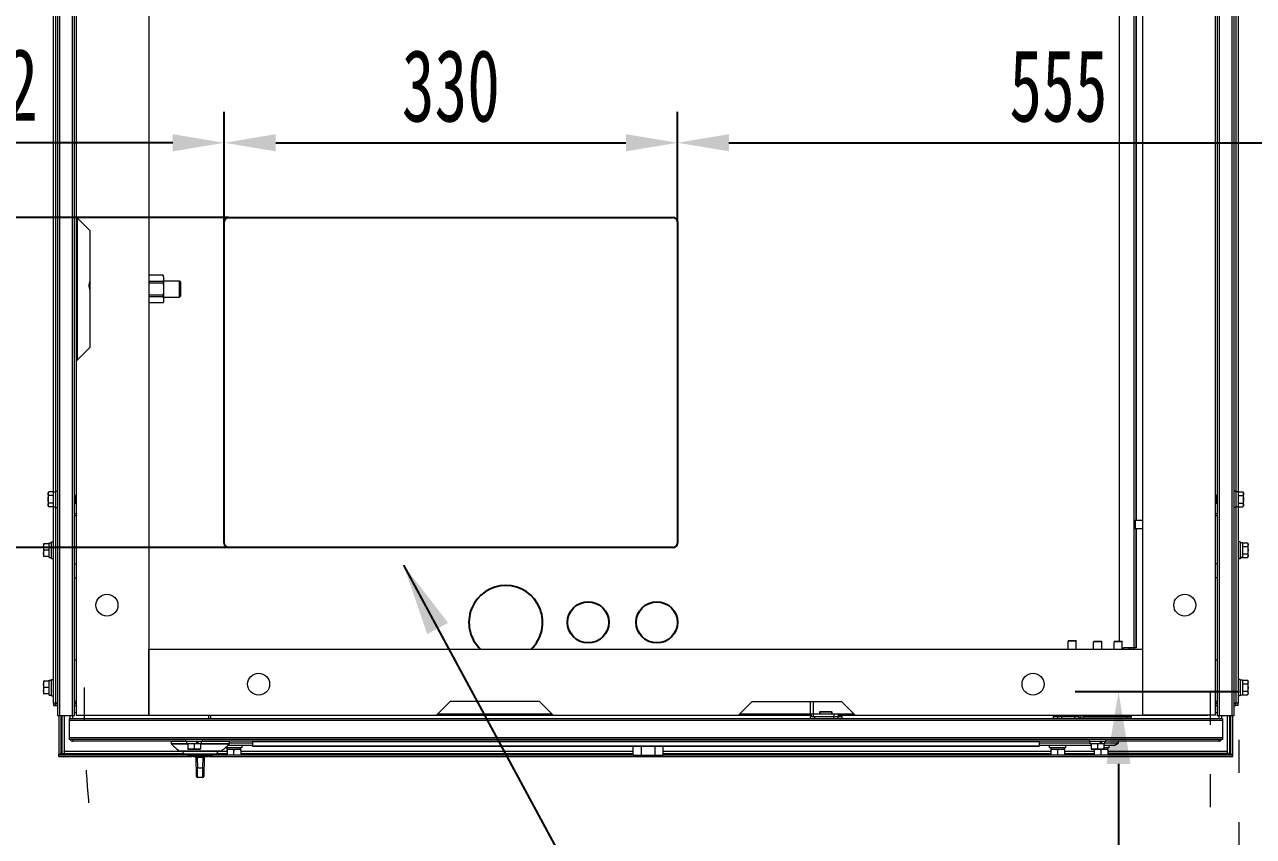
# Model space of a CAD drawing. Header units: millimetres. Extents: x 55614 to 110757, y -66981 to -47484.
# Drawn here: x 63017 to 63912, y -61032 to -60441 of the extents above; entities that cross this region are included whole.
import ezdxf

# ---------------------------------------------------------------- set-up
doc = ezdxf.new("R2010")
doc.units = ezdxf.units.MM
doc.linetypes.add('ACAD_ISO03W100', pattern=[30, 12, -18])
doc.layers.get('0').update_dxf_attribs({"lineweight": 15})
doc.layers.get('Defpoints').update_dxf_attribs({"lineweight": 15})
doc.layers.add('4209-00197-50_0', color=7, linetype='Continuous')
doc.layers.add('4215-18287_1_0', color=7, linetype='Continuous')
doc.layers.add('THICK', color=7, linetype='Continuous', lineweight=0)
doc.styles.get("Standard").update_dxf_attribs({"font": 'isocp.shx', "width": 0.707, "bigfont": 'hztxt.shx'})
doc.styles.add('仿宋', font='仿宋_GB2312.ttf', dxfattribs={"width": 0.8})
doc.styles.add('标准', font='simsun.ttc', dxfattribs={"width": 0.667})
doc.dimstyles.new('12倍', dxfattribs={"dimscale": 21, "dimtxt": 3.5, "dimasz": 2.5, "dimexe": 1.5, "dimexo": 0, "dimgap": 1, "dimtad": 1, "dimtoh": 1, "dimdsep": 46, "dimtxsty": '仿宋', "dimcen": 2.5, "dimdle": 5, "dimclrd": 4, "dimclre": 4, "dimclrt": 3, "dimadec": 0, "dimazin": 0, "dimtfac": 1, "dimtmove": 0, "dimatfit": 3, "dimfxl": 1, "dimtolj": 1, "dimarcsym": 0})
doc.dimstyles.get("Standard").update_dxf_attribs({"dimtxt": 0.18, "dimasz": 0.18, "dimexe": 0.18, "dimexo": 0.0625, "dimgap": 0.09, "dimtad": 0, "dimtih": 1, "dimtoh": 1, "dimdec": 4, "dimzin": 0, "dimdsep": 46, "dimtxsty": 'Standard', "dimcen": 0.09, "dimadec": 0, "dimazin": 0, "dimtfac": 1, "dimtdec": 4, "dimtofl": 0, "dimtmove": 0, "dimatfit": 3, "dimfxl": 1, "dimtolj": 1, "dimtzin": 0, "dimarcsym": 0})

# ---------------------------------------------------------------- blocks, each defined once
blk = doc.blocks.new('*D1529')
at = {"color": 4, "linetype": 'Continuous', "lineweight": -2}
for p, q in [((63165.63, -60581.44), (62579.41, -60581.44)), ((62601.91, -60783.94), (62601.91, -60618.94)), ((63165.63, -60821.44), (62579.41, -60821.44))]:
    blk.add_line(p, q, dxfattribs=at)
at = {"color": 4}
for points in [[(62608.16, -60618.94), (62595.66, -60618.94), (62601.91, -60581.44)], [(62595.66, -60783.94), (62608.16, -60783.94), (62601.91, -60821.44)]]:
    blk.add_solid(points, dxfattribs=at)
at = {"layer": 'Defpoints', "color": 0}
for p in [(62601.91, -60581.44), (63165.63, -60581.44), (63165.63, -60821.44)]:
    blk.add_point(p, dxfattribs=at)
at = {"color": 3, "lineweight": -3, "insert": (62560.66, -60701.44), "char_height": 52.5, "attachment_point": 5, "rotation": 90, "style": '标准'}
blk.add_mtext('\\A1;\\A1;240', dxfattribs=at)
blk = doc.blocks.new('*D1530')
at = {"color": 4, "linetype": 'Continuous', "lineweight": -2}
for p, q in [((63162.63, -60584.44), (63162.63, -60504.48)), ((63492.63, -60584.44), (63492.63, -60504.48)), ((63200.13, -60526.98), (63455.13, -60526.98))]:
    blk.add_line(p, q, dxfattribs=at)
at = {"color": 4}
for points in [[(63200.13, -60520.73), (63200.13, -60533.23), (63162.63, -60526.98)], [(63455.13, -60533.23), (63455.13, -60520.73), (63492.63, -60526.98)]]:
    blk.add_solid(points, dxfattribs=at)
at = {"layer": 'Defpoints', "color": 0}
for p in [(63492.63, -60526.98), (63162.63, -60584.44), (63492.63, -60584.44)]:
    blk.add_point(p, dxfattribs=at)
at = {"color": 3, "lineweight": -3, "insert": (63327.63, -60485.73), "char_height": 52.5, "attachment_point": 5, "style": '标准'}
blk.add_mtext('\\A1;\\A1;330', dxfattribs=at)
blk = doc.blocks.new('*D1531')
at = {"color": 4, "linetype": 'Continuous', "lineweight": -2}
for p, q in [((63165.63, -60821.44), (62579.85, -60821.44)), ((62602.35, -61292.45), (62602.35, -60858.94)), ((62793.88, -61329.95), (62579.85, -61329.95))]:
    blk.add_line(p, q, dxfattribs=at)
at = {"color": 4}
for points in [[(62608.6, -60858.94), (62596.1, -60858.94), (62602.35, -60821.44)], [(62596.1, -61292.45), (62608.6, -61292.45), (62602.35, -61329.95)]]:
    blk.add_solid(points, dxfattribs=at)
at = {"layer": 'Defpoints', "color": 0}
for p in [(62602.35, -60821.44), (63165.63, -60821.44), (62793.88, -61329.95)]:
    blk.add_point(p, dxfattribs=at)
at = {"color": 3, "lineweight": -3, "insert": (62560.51, -61075.69), "char_height": 52.5, "attachment_point": 5, "rotation": 90, "style": '标准'}
blk.add_mtext('\\A1;About{\\A1;508.51}', dxfattribs=at)
blk = doc.blocks.new('*D1532')
at = {"color": 4, "linetype": 'Continuous', "lineweight": -2}
for p, q in [((62700.63, -61218.18), (62700.63, -60504.48)), ((63162.63, -60584.44), (63162.63, -60504.48)), ((63125.13, -60526.98), (62738.13, -60526.98))]:
    blk.add_line(p, q, dxfattribs=at)
at = {"color": 4}
for points in [[(62738.13, -60520.73), (62738.13, -60533.23), (62700.63, -60526.98)], [(63125.13, -60533.23), (63125.13, -60520.73), (63162.63, -60526.98)]]:
    blk.add_solid(points, dxfattribs=at)
at = {"layer": 'Defpoints', "color": 0}
for p in [(62700.63, -60526.98), (63162.63, -60584.44), (62700.63, -61218.18)]:
    blk.add_point(p, dxfattribs=at)
at = {"color": 3, "lineweight": -3, "insert": (62931.63, -60485.14), "char_height": 52.5, "attachment_point": 5, "style": '标准'}
blk.add_mtext('\\A1;About{\\A1;462}', dxfattribs=at)
blk = doc.blocks.new('*D1533')
at = {"color": 4, "linetype": 'Continuous', "lineweight": -2}
for p, q in [((63492.63, -60584.44), (63492.63, -60504.48)), ((64047.63, -60584.44), (64047.63, -60504.48)), ((63530.13, -60526.98), (64010.13, -60526.98))]:
    blk.add_line(p, q, dxfattribs=at)
at = {"color": 4}
for points in [[(63530.13, -60520.73), (63530.13, -60533.23), (63492.63, -60526.98)], [(64010.13, -60533.23), (64010.13, -60520.73), (64047.63, -60526.98)]]:
    blk.add_solid(points, dxfattribs=at)
at = {"layer": 'Defpoints', "color": 0}
for p in [(64047.63, -60526.98), (63492.63, -60584.44), (64047.63, -60584.44)]:
    blk.add_point(p, dxfattribs=at)
at = {"color": 3, "lineweight": -3, "insert": (63770.13, -60485.73), "char_height": 52.5, "attachment_point": 5, "style": '标准'}
blk.add_mtext('\\A1;\\A1;555', dxfattribs=at)
blk = doc.blocks.new('FYTY6TY5RTWE4')
at = {"color": 136, "linetype": 'Continuous'}
for p, q in [((11470.13, -53389.74), (11470.13, -51723.74)), ((11471.53, -53389.74), (11471.53, -51723.74)), ((11480.73, -53389.74), (11480.73, -51723.74)), ((11482.13, -53389.74), (11482.13, -51723.74)), ((11483.33, -51724.24), (11483.33, -53389.24)), ((11536.33, -51724.24), (11536.33, -53389.24)), ((12260.33, -53389.24), (12260.33, -51724.24)), ((12313.33, -53389.24), (12313.33, -51724.24)), ((12314.53, -51723.74), (12314.53, -53389.74)), ((12315.93, -51723.74), (12315.93, -53389.74)), ((12325.13, -51723.74), (12325.13, -53389.74)), ((12326.53, -51723.74), (12326.53, -53389.74)), ((11466.83, -53226.88), (11466.83, -52562.09)), ((11468.53, -53226.86), (11468.53, -52562.11)), ((12328.13, -52562.11), (12328.13, -53226.86)), ((12329.83, -52562.09), (12329.83, -53226.88)), ((12243.33, -53335.64), (12243.33, -52606.74)), ((12253.63, -52606.74), (12253.63, -53340.24)), ((12255.33, -52606.74), (12255.33, -53247.74)), ((12255.53, -53247.74), (12255.53, -52606.74)), ((11493.33, -53036.74), (11483.33, -53026.74)), ((11484.24, -53027.65), (11484.24, -53130.82)), ((11493.33, -53036.74), (11493.33, -53121.74)), ((11536.7, -53069.22), (11536.33, -53070.24)), ((11536.7, -53069.22), (11536.7, -53069.24)), ((11546.76, -53069.22), (11536.7, -53069.22)), ((11546.76, -53069.24), (11536.7, -53069.24)), ((11547.13, -53070.24), (11546.76, -53069.22)), ((11546.76, -53069.22), (11546.76, -53069.24)), ((11547.13, -53070.24), (11547.13, -53088.24)), ((11536.7, -53073.64), (11536.7, -53074.84)), ((11546.76, -53073.64), (11536.7, -53073.64)), ((11546.76, -53074.84), (11536.7, -53074.84)), ((11546.76, -53073.64), (11546.76, -53074.84)), ((11547.13, -53073.24), (11558.73, -53073.24)), ((11547.13, -53073.24), (11558.73, -53073.24)), ((11559.73, -53074.24), (11558.73, -53073.24)), ((11558.73, -53085.24), (11558.73, -53073.24)), ((11559.73, -53084.24), (11559.73, -53074.24)), ((11536.7, -53089.25), (11536.33, -53088.24)), ((11536.7, -53084.83), (11536.7, -53083.63)), ((11546.76, -53083.63), (11536.7, -53083.63)), ((11546.76, -53084.83), (11536.7, -53084.83)), ((11546.76, -53084.83), (11546.76, -53083.63)), ((11547.13, -53088.24), (11546.76, -53089.25)), ((11547.13, -53085.24), (11558.73, -53085.24)), ((11547.13, -53085.24), (11558.73, -53085.24)), ((11559.73, -53084.24), (11558.73, -53085.24)), ((11536.7, -53089.25), (11536.7, -53089.23)), ((11546.76, -53089.23), (11536.7, -53089.23)), ((11546.76, -53089.25), (11536.7, -53089.25)), ((11546.76, -53089.25), (11546.76, -53089.23)), ((11483.33, -53131.74), (11493.33, -53121.74)), ((11463.03, -53227.88), (11463.03, -53236.59)), ((11463.4, -53227.01), (11463.55, -53226.88)), ((11467.03, -53226.88), (11463.55, -53226.88)), ((11467.03, -53229.56), (11463.55, -53229.56)), ((11467.03, -53237.61), (11467.03, -53226.86)), ((11467.03, -53226.86), (11468.68, -53226.86)), ((11468.68, -53238.24), (11468.68, -53226.24)), ((11468.68, -53226.24), (11470.13, -53226.24)), ((11482.13, -53229.24), (11482.83, -53229.24)), ((11483.03, -53229.44), (11482.83, -53229.24)), ((11482.83, -53235.24), (11482.83, -53229.24)), ((11483.03, -53235.04), (11483.03, -53229.44)), ((12313.63, -53229.44), (12313.83, -53229.24)), ((12313.63, -53229.44), (12313.63, -53235.04)), ((12313.83, -53229.24), (12313.83, -53235.24)), ((12314.53, -53229.24), (12313.83, -53229.24)), ((12327.98, -53226.24), (12326.53, -53226.24)), ((12327.98, -53226.24), (12327.98, -53238.24)), ((12329.63, -53226.86), (12327.98, -53226.86)), ((12329.63, -53226.86), (12329.63, -53237.61)), ((12329.63, -53226.88), (12333.11, -53226.88)), ((12329.63, -53229.56), (12333.11, -53229.56)), ((12333.11, -53226.88), (12333.25, -53227)), ((12333.63, -53236.59), (12333.63, -53227.88)), ((11463.55, -53237.59), (11463.4, -53237.47)), ((11467.03, -53234.91), (11463.55, -53234.91)), ((11467.03, -53237.59), (11463.55, -53237.59)), ((11466.83, -53380.54), (11466.83, -53237.59)), ((11467.03, -53237.61), (11468.68, -53237.61)), ((11468.53, -53380.54), (11468.53, -53237.61)), ((11468.68, -53238.24), (11470.13, -53238.24)), ((11482.13, -53235.24), (11482.83, -53235.24)), ((11483.03, -53235.04), (11482.83, -53235.24)), ((12313.63, -53235.04), (12313.83, -53235.24)), ((12314.53, -53235.24), (12313.83, -53235.24)), ((12327.98, -53238.24), (12326.53, -53238.24)), ((12329.63, -53237.61), (12327.98, -53237.61)), ((12328.13, -53237.61), (12328.13, -53380.54)), ((12329.63, -53234.91), (12333.11, -53234.91)), ((12329.63, -53237.59), (12333.11, -53237.59)), ((12329.83, -53237.59), (12329.83, -53380.54)), ((12333.26, -53237.46), (12333.11, -53237.59)), ((11483.33, -53242.74), (11482.13, -53242.74)), ((11483.33, -53244.24), (11482.13, -53244.24)), ((12254.43, -53247.94), (12254.63, -53247.74)), ((12254.43, -53247.94), (12254.43, -53253.54)), ((12254.63, -53247.74), (12254.63, -53253.74)), ((12260.33, -53247.74), (12254.63, -53247.74)), ((12314.53, -53242.74), (12313.33, -53242.74)), ((12314.53, -53244.24), (12313.33, -53244.24)), ((12254.43, -53253.54), (12254.63, -53253.74)), ((12260.33, -53253.74), (12254.63, -53253.74)), ((12255.33, -53253.74), (12255.33, -53340.24)), ((12255.53, -53340.24), (12255.53, -53253.74)), ((11459.73, -53264.88), (11459.73, -53273.59)), ((11463.73, -53264.6), (11459.76, -53264.6)), ((11463.73, -53274.61), (11463.73, -53263.86)), ((11463.73, -53263.86), (11465.38, -53263.86)), ((11465.38, -53275.24), (11465.38, -53263.24)), ((11465.38, -53263.24), (11466.83, -53263.24)), ((12331.28, -53263.24), (12329.83, -53263.24)), ((12331.28, -53263.24), (12331.28, -53275.24)), ((12332.93, -53263.86), (12331.28, -53263.86)), ((12332.93, -53263.86), (12332.93, -53274.61)), ((12332.93, -53263.88), (12336.41, -53263.88)), ((12332.93, -53266.56), (12336.41, -53266.56)), ((12336.41, -53263.88), (12336.55, -53264)), ((12336.93, -53273.59), (12336.93, -53264.88)), ((11463.73, -53273.87), (11459.76, -53273.87)), ((11463.73, -53269.24), (11460.25, -53269.24)), ((11463.73, -53274.61), (11465.38, -53274.61)), ((11465.38, -53275.24), (11466.83, -53275.24)), ((12331.28, -53275.24), (12329.83, -53275.24)), ((12331.28, -53275.49), (12329.83, -53275.49)), ((12332.93, -53274.61), (12331.28, -53274.61)), ((12332.93, -53274.86), (12331.28, -53274.86)), ((12331.28, -53275.24), (12331.28, -53275.49)), ((12332.93, -53271.91), (12336.41, -53271.91)), ((12332.93, -53274.59), (12336.41, -53274.59)), ((12332.93, -53274.61), (12332.93, -53274.86)), ((12336.56, -53274.46), (12336.41, -53274.59)), ((12336.8, -53274.12), (12336.9, -53274.12)), ((12336.93, -53273.84), (12336.93, -53273.59)), ((11482.13, -53279.24), (11483.33, -53279.24)), ((12314.53, -53279.24), (12313.33, -53279.24)), ((11482.13, -53289.24), (11483.33, -53289.24)), ((12314.53, -53289.24), (12313.33, -53289.24)), ((12206.03, -53335.14), (12205.83, -53335.34)), ((12205.83, -53341.24), (12205.83, -53335.34)), ((12211.83, -53335.34), (12205.83, -53335.34)), ((12211.63, -53335.14), (12206.03, -53335.14)), ((12211.63, -53335.14), (12211.83, -53335.34)), ((12211.83, -53341.24), (12211.83, -53335.34)), ((12224.53, -53335.64), (12224.33, -53335.84)), ((12224.33, -53341.24), (12224.33, -53335.84)), ((12230.33, -53335.84), (12224.33, -53335.84)), ((12230.13, -53335.64), (12224.53, -53335.64)), ((12230.13, -53335.64), (12230.33, -53335.84)), ((12230.33, -53341.24), (12230.33, -53335.84)), ((12239.53, -53335.64), (12239.33, -53335.84)), ((12239.33, -53341.24), (12239.33, -53335.84)), ((12245.33, -53335.84), (12239.33, -53335.84)), ((12245.13, -53335.64), (12239.53, -53335.64)), ((12245.13, -53335.64), (12245.33, -53335.84)), ((12245.33, -53341.24), (12245.33, -53335.84)), ((11536.33, -53389.24), (11536.33, -53341.24)), ((11536.33, -53341.24), (12260.33, -53341.24)), ((12255.53, -53340.24), (12246.33, -53340.24)), ((12250.43, -53341.24), (12250.43, -53340.24)), ((12251.83, -53341.24), (12251.83, -53340.24)), ((12253.83, -53341.24), (12253.83, -53340.24)), ((12260.33, -53389.24), (12260.33, -53341.24)), ((11459.73, -53364.88), (11459.73, -53373.59)), ((11463.73, -53364.6), (11459.76, -53364.6)), ((11463.73, -53374.61), (11463.73, -53363.86)), ((11463.73, -53363.86), (11465.38, -53363.86)), ((11465.38, -53375.24), (11465.38, -53363.24)), ((11465.38, -53363.24), (11466.83, -53363.24)), ((12331.28, -53363.24), (12329.83, -53363.24)), ((12331.28, -53363.24), (12331.28, -53375.24)), ((12332.93, -53363.86), (12331.28, -53363.86)), ((12332.93, -53363.86), (12332.93, -53374.61)), ((12332.93, -53363.88), (12336.41, -53363.88)), ((12336.41, -53363.88), (12336.55, -53364)), ((12336.93, -53373.59), (12336.93, -53364.88)), ((11463.73, -53373.87), (11459.76, -53373.87)), ((11463.73, -53369.24), (11460.25, -53369.24)), ((11463.73, -53374.61), (11465.38, -53374.61)), ((11465.38, -53375.24), (11466.83, -53375.24)), ((12331.28, -53375.24), (12329.83, -53375.24)), ((12332.93, -53374.61), (12331.28, -53374.61)), ((12332.93, -53366.56), (12336.41, -53366.56)), ((12332.93, -53371.91), (12336.41, -53371.91)), ((12332.93, -53374.59), (12336.41, -53374.59)), ((12336.56, -53374.46), (12336.41, -53374.59)), ((11466.83, -53380.54), (11466.83, -53382.24)), ((11470.13, -53380.54), (11466.83, -53380.54)), ((11466.83, -53382.24), (11468.33, -53382.24)), ((11468.53, -53380.54), (11468.53, -53380.74)), ((11468.53, -53382.24), (11468.53, -53380.74)), ((11468.53, -53380.74), (11470.13, -53380.74)), ((11468.53, -53382.24), (11470.13, -53382.24)), ((11483.33, -53380.54), (11482.13, -53380.54)), ((11482.13, -53380.74), (11483.33, -53380.74)), ((11482.13, -53382.24), (11483.33, -53382.24)), ((11755.83, -53379.24), (11745.83, -53389.24)), ((11820.83, -53379.24), (11755.83, -53379.24)), ((11830.83, -53389.24), (11820.83, -53379.24)), ((11975.83, -53379.24), (11965.83, -53389.24)), ((11975.83, -53379.24), (12040.83, -53379.24)), ((12018.33, -53388.34), (12018.33, -53379.24)), ((12020.33, -53388.34), (12020.33, -53379.24)), ((12050.83, -53389.24), (12040.83, -53379.24)), ((12314.53, -53380.54), (12313.33, -53380.54)), ((12313.33, -53380.74), (12314.53, -53380.74)), ((12313.33, -53382.24), (12314.53, -53382.24)), ((12329.83, -53380.54), (12326.53, -53380.54)), ((12326.53, -53380.74), (12328.13, -53380.74)), ((12326.53, -53382.24), (12328.13, -53382.24)), ((12328.13, -53380.74), (12328.13, -53380.54)), ((12328.13, -53382.24), (12328.13, -53380.74)), ((12329.83, -53382.24), (12328.33, -53382.24)), ((12329.83, -53382.24), (12329.83, -53380.54)), ((11482.13, -53389.74), (11470.13, -53389.74)), ((11470.83, -53389.74), (11470.83, -53417.75)), ((11472.33, -53389.74), (11472.33, -53417.75)), ((11473.08, -53389.74), (11473.08, -53417.25)), ((11474.78, -53389.74), (11474.78, -53417.25)), ((11478.33, -53392.04), (11478.33, -53407.04)), ((12318.33, -53392.04), (11478.33, -53392.04)), ((12318.33, -53393.24), (11478.33, -53393.24)), ((11478.83, -53389.74), (11478.83, -53392.04)), ((11480.83, -53389.74), (11480.83, -53392.04)), ((11481.03, -53392.04), (11481.03, -53389.74)), ((11482.13, -53387.24), (11483.33, -53387.24)), ((11483.33, -53389.24), (11536.33, -53389.24)), ((11579.83, -53389.44), (11489.03, -53389.44)), ((11536.33, -53389.24), (12018.55, -53389.24)), ((11579.83, -53389.24), (11579.83, -53392.04)), ((11581.33, -53389.24), (11581.33, -53392.04)), ((12018.33, -53389.44), (11581.33, -53389.44)), ((11746.75, -53388.32), (11829.91, -53388.32)), ((11966.75, -53388.32), (12018.33, -53388.32)), ((12018.33, -53388.34), (12020.33, -53388.34)), ((12018.33, -53389.24), (12018.33, -53390.54)), ((12018.33, -53390.34), (12019.67, -53390.34)), ((12018.33, -53391.74), (12018.33, -53390.54)), ((12041.33, -53390.54), (12018.33, -53390.54)), ((12018.33, -53391.74), (12215.33, -53391.74)), ((12020.33, -53388.32), (12024.98, -53388.32)), ((12020.53, -53390.54), (12020.53, -53388.54)), ((12038.33, -53388.54), (12020.53, -53388.54)), ((12021.33, -53391.74), (12021.33, -53390.54)), ((12025.28, -53386.54), (12024.98, -53386.84)), ((12024.98, -53388.54), (12024.98, -53386.84)), ((12024.98, -53386.84), (12024.98, -53388.54)), ((12024.98, -53386.84), (12033.68, -53386.84)), ((12025.28, -53386.54), (12033.38, -53386.54)), ((12033.38, -53386.54), (12033.68, -53386.84)), ((12033.68, -53388.54), (12033.68, -53386.84)), ((12033.68, -53386.84), (12033.68, -53388.54)), ((12033.68, -53388.32), (12049.91, -53388.32)), ((12035.33, -53388.54), (12035.33, -53390.54)), ((12035.33, -53391.74), (12035.33, -53390.54)), ((12038.33, -53388.54), (12038.33, -53390.54)), ((12038.33, -53389.24), (12260.33, -53389.24)), ((12038.33, -53390.34), (12041.33, -53390.34)), ((12038.33, -53391.74), (12038.33, -53390.54)), ((12041.33, -53391.74), (12041.33, -53389.34)), ((12041.33, -53389.34), (12195.33, -53389.34)), ((12195.33, -53391.74), (12195.33, -53389.34)), ((12195.33, -53390.34), (12198.33, -53390.34)), ((12213.64, -53390.54), (12195.33, -53390.54)), ((12198.33, -53389.24), (12198.33, -53390.54)), ((12198.33, -53391.74), (12198.33, -53390.54)), ((12201.33, -53389.24), (12201.33, -53390.54)), ((12201.33, -53391.74), (12201.33, -53390.54)), ((12210.83, -53391.74), (12210.83, -53390.54)), ((12213.64, -53390.54), (12215.33, -53390.54)), ((12213.83, -53391.74), (12213.83, -53390.54)), ((12215.33, -53392.04), (12215.33, -53389.24)), ((12216.83, -53392.04), (12216.83, -53389.24)), ((12251.83, -53390.54), (12216.83, -53390.54)), ((12251.83, -53391.74), (12216.83, -53391.74)), ((12216.99, -53390.34), (12251.83, -53390.34)), ((12248.83, -53391.74), (12248.83, -53390.54)), ((12251.83, -53389.24), (12251.83, -53390.54)), ((12307.63, -53389.44), (12251.83, -53389.44)), ((12251.83, -53391.74), (12251.83, -53390.54)), ((12313.33, -53389.24), (12260.33, -53389.24)), ((12313.33, -53387.24), (12314.53, -53387.24)), ((12326.53, -53389.74), (12314.53, -53389.74)), ((12315.63, -53389.74), (12315.63, -53392.04)), ((12315.83, -53392.04), (12315.83, -53389.74)), ((12317.83, -53392.04), (12317.83, -53389.74)), ((12318.33, -53392.04), (12318.33, -53407.04)), ((12321.88, -53417.25), (12321.88, -53389.74)), ((12323.58, -53417.25), (12323.58, -53389.74)), ((12324.33, -53417.75), (12324.33, -53389.74)), ((12325.83, -53417.75), (12325.83, -53389.74)), ((12318.33, -53405.84), (11478.33, -53405.84)), ((12318.33, -53407.04), (11478.33, -53407.04)), ((11481.03, -53407.04), (11481.03, -53408.24)), ((11563.33, -53408.24), (11481.03, -53408.24)), ((11552.83, -53410.16), (11552.83, -53408.44)), ((11563.33, -53408.44), (11552.83, -53408.44)), ((11564.69, -53410.16), (11552.83, -53410.16)), ((11563.05, -53410.29), (11552.88, -53410.29)), ((11564.69, -53410.29), (11563.05, -53410.29)), ((11563.33, -53408.49), (11563.33, -53407.04)), ((11575.33, -53408.49), (11563.33, -53408.49)), ((11563.95, -53410.14), (11563.95, -53408.49)), ((11574.7, -53410.14), (11563.95, -53410.14)), ((11564.69, -53410.14), (11564.69, -53414.1)), ((11569.33, -53410.14), (11569.33, -53413.61)), ((11571.43, -53410.14), (11571.43, -53408.49)), ((11572.34, -53410.14), (11572.34, -53408.49)), ((11573.97, -53410.14), (11573.97, -53414.1)), ((11594.83, -53410.16), (11573.97, -53410.16)), ((11581.98, -53410.29), (11573.97, -53410.29)), ((11574.7, -53410.14), (11574.7, -53408.49)), ((11575.33, -53408.49), (11575.33, -53407.04)), ((12221.33, -53408.24), (11575.33, -53408.24)), ((11594.83, -53408.44), (11575.33, -53408.44)), ((11587.17, -53410.29), (11581.98, -53410.29)), ((11594.78, -53410.29), (11587.17, -53410.29)), ((11594.83, -53408.44), (11594.83, -53410.16)), ((11611.83, -53409.74), (11594.83, -53409.74)), ((11611.83, -53408.54), (11611.83, -53411.54)), ((11611.83, -53408.54), (11611.83, -53411.54)), ((11611.83, -53408.54), (12184.83, -53408.54)), ((12184.83, -53408.54), (12184.83, -53411.54)), ((12184.83, -53408.54), (12184.83, -53411.54)), ((12221.95, -53409.74), (12184.83, -53409.74)), ((12221.33, -53408.49), (12221.33, -53407.04)), ((12233.33, -53408.49), (12221.33, -53408.49)), ((12221.95, -53410.14), (12221.95, -53408.49)), ((12232.7, -53410.14), (12221.95, -53410.14)), ((12222.69, -53410.14), (12222.69, -53414.1)), ((12227.33, -53410.14), (12227.33, -53413.61)), ((12229.43, -53410.14), (12229.43, -53408.49)), ((12230.34, -53410.14), (12230.34, -53408.49)), ((12231.97, -53410.14), (12231.97, -53414.1)), ((12232.7, -53410.14), (12232.7, -53408.49)), ((12242.33, -53409.74), (12232.7, -53409.74)), ((12233.33, -53408.49), (12233.33, -53407.04)), ((12315.63, -53408.24), (12233.33, -53408.24)), ((12239.33, -53411.34), (12242.33, -53409.74)), ((12239.33, -53411.34), (12242.33, -53409.74)), ((12242.33, -53408.24), (12242.33, -53409.74)), ((12242.33, -53408.24), (12242.33, -53409.74)), ((12315.63, -53407.04), (12315.63, -53408.24)), ((11472.33, -53417.75), (11470.83, -53417.75)), ((11470.83, -53419.24), (11470.83, -53418.04)), ((11470.83, -53418.04), (11561.83, -53418.04)), ((11470.83, -53419.24), (11567.62, -53419.24)), ((11470.84, -53417.75), (11470.84, -53417.84)), ((11470.84, -53418.04), (11470.84, -53417.84)), ((11561.83, -53417.84), (11470.84, -53417.84)), ((11473.08, -53417.25), (11561.83, -53417.25)), ((11474.78, -53415.81), (11474.78, -53415.55)), ((11474.78, -53415.55), (11560.84, -53415.55)), ((11558.99, -53415.46), (11559.27, -53415.46)), ((11588.4, -53415.54), (11559.26, -53415.54)), ((11559.27, -53415.46), (11560.11, -53415.46)), ((11560.11, -53415.46), (11560.83, -53415.46)), ((11560.83, -53415.46), (11569.11, -53415.46)), ((11561.83, -53418.34), (11561.83, -53417.11)), ((11564.5, -53418.34), (11561.83, -53418.34)), ((11585.12, -53417.56), (11562.54, -53417.56)), ((11564.56, -53418.36), (11564.8, -53418.36)), ((11582.93, -53418.39), (11564.73, -53418.39)), ((11564.8, -53418.36), (11565.52, -53418.36)), ((11564.97, -53414.14), (11573.68, -53414.14)), ((11565.33, -53418.47), (11565.33, -53418.39)), ((11582.33, -53418.47), (11565.33, -53418.47)), ((11582.19, -53418.66), (11565.47, -53418.66)), ((11565.52, -53418.36), (11582.14, -53418.36)), ((11579.43, -53419.37), (11568.23, -53419.37)), ((11568.33, -53419.38), (11568.23, -53419.37)), ((11579.33, -53419.38), (11568.33, -53419.38)), ((11569.11, -53415.46), (11571.08, -53415.46)), ((11571.11, -53433.95), (11570.86, -53419.76)), ((11571.08, -53415.46), (11573.83, -53415.46)), ((11571.58, -53419.75), (11571.48, -53419.69)), ((11571.63, -53419.67), (11571.54, -53419.7)), ((11571.67, -53419.81), (11571.58, -53419.75)), ((11571.8, -53419.62), (11571.59, -53419.58)), ((11571.61, -53419.6), (11571.59, -53419.6)), ((11571.69, -53419.61), (11571.61, -53419.6)), ((11571.7, -53419.61), (11571.63, -53419.67)), ((11571.66, -53419.86), (11571.8, -53427.53)), ((11571.77, -53419.85), (11571.67, -53419.81)), ((11571.81, -53419.63), (11571.69, -53419.61)), ((11571.77, -53419.85), (11571.78, -53419.86)), ((11571.85, -53419.86), (11571.77, -53419.85)), ((11571.87, -53419.87), (11571.78, -53419.86)), ((11572.07, -53419.69), (11571.8, -53419.62)), ((11571.95, -53419.66), (11571.81, -53419.63)), ((11571.93, -53419.83), (11571.85, -53419.86)), ((11572.07, -53419.7), (11571.95, -53419.66)), ((11572.07, -53419.7), (11572.07, -53419.69)), ((11572.3, -53419.76), (11572.07, -53419.7)), ((11572.53, -53419.82), (11572.3, -53419.76)), ((11572.77, -53419.86), (11572.53, -53419.82)), ((11572.79, -53419.86), (11572.76, -53419.85)), ((11572.88, -53419.87), (11572.77, -53419.86)), ((11572.78, -53419.94), (11574.88, -53419.94)), ((11572.84, -53419.85), (11572.97, -53419.81)), ((11572.93, -53419.86), (11572.88, -53419.87)), ((11573.07, -53419.81), (11572.93, -53419.86)), ((11572.97, -53419.81), (11573.1, -53419.75)), ((11573.21, -53419.75), (11573.07, -53419.81)), ((11573.1, -53419.75), (11573.24, -53419.69)), ((11573.35, -53419.68), (11573.21, -53419.75)), ((11573.24, -53419.69), (11573.4, -53419.63)), ((11574.41, -53419.74), (11573.25, -53419.74)), ((11573.35, -53419.68), (11573.34, -53419.69)), ((11573.35, -53419.68), (11573.35, -53419.68)), ((11573.4, -53419.63), (11573.61, -53419.59)), ((11573.79, -53419.6), (11573.58, -53419.62)), ((11573.61, -53419.59), (11573.83, -53419.57)), ((11573.83, -53419.6), (11573.79, -53419.6)), ((11573.83, -53415.46), (11576.58, -53415.46)), ((11573.83, -53419.6), (11573.83, -53419.57)), ((11574.05, -53419.59), (11573.83, -53419.57)), ((11573.87, -53419.6), (11573.83, -53419.6)), ((11574.26, -53419.63), (11574.05, -53419.59)), ((11574.31, -53419.68), (11574.23, -53419.65)), ((11574.42, -53419.69), (11574.26, -53419.63)), ((11574.31, -53419.68), (11574.31, -53419.68)), ((11574.45, -53419.75), (11574.31, -53419.68)), ((11574.42, -53419.69), (11574.56, -53419.75)), ((11574.59, -53419.81), (11574.45, -53419.75)), ((11574.56, -53419.75), (11574.69, -53419.81)), ((11574.73, -53419.86), (11574.59, -53419.81)), ((11574.69, -53419.81), (11574.82, -53419.85)), ((11574.73, -53419.86), (11574.73, -53419.86)), ((11574.8, -53419.87), (11574.73, -53419.86)), ((11574.73, -53419.86), (11574.77, -53419.86)), ((11574.89, -53419.86), (11574.8, -53419.87)), ((11575.13, -53419.82), (11574.89, -53419.86)), ((11574.89, -53419.86), (11574.9, -53419.85)), ((11575.36, -53419.76), (11575.13, -53419.82)), ((11575.59, -53419.7), (11575.36, -53419.76)), ((11575.86, -53419.62), (11575.59, -53419.69)), ((11575.72, -53419.66), (11575.59, -53419.7)), ((11575.61, -53419.69), (11575.59, -53419.7)), ((11575.63, -53419.76), (11575.61, -53419.67)), ((11575.86, -53419.63), (11575.72, -53419.66)), ((11575.74, -53419.84), (11575.83, -53419.86)), ((11575.78, -53427.53), (11575.94, -53419.86)), ((11575.88, -53419.86), (11575.79, -53419.87)), ((11575.97, -53419.6), (11575.86, -53419.63)), ((11575.88, -53419.86), (11575.89, -53419.85)), ((11575.99, -53419.81), (11575.89, -53419.85)), ((11576.05, -53419.6), (11575.97, -53419.6)), ((11576.08, -53419.75), (11575.99, -53419.81)), ((11576.08, -53419.6), (11576.05, -53419.6)), ((11576.08, -53419.6), (11576.08, -53419.6)), ((11576.18, -53419.69), (11576.08, -53419.75)), ((11576.1, -53419.7), (11576.18, -53419.69)), ((11576.74, -53419.77), (11576.44, -53433.95)), ((11576.58, -53415.46), (11578.54, -53415.46)), ((11578.54, -53415.46), (11586.83, -53415.46)), ((11579.33, -53419.38), (11579.43, -53419.37)), ((11579.43, -53419.37), (11582.19, -53418.66)), ((11580.02, -53419.24), (12325.83, -53419.24)), ((11582.14, -53418.36), (11582.85, -53418.36)), ((11582.33, -53418.47), (11582.33, -53418.39)), ((11582.85, -53418.36), (11583.09, -53418.36)), ((11582.93, -53418.39), (11583.09, -53418.36)), ((11583.96, -53418.04), (11593.33, -53418.04)), ((11593.33, -53417.84), (11584.45, -53417.84)), ((11585.61, -53417.25), (11593.33, -53417.25)), ((11586.82, -53415.55), (11593.33, -53415.55)), ((11586.83, -53415.46), (11587.55, -53415.46)), ((11587.55, -53415.46), (11588.39, -53415.46)), ((11588.39, -53415.46), (11588.67, -53415.46)), ((11592.33, -53412.74), (11604.33, -53412.74)), ((11593.33, -53414.34), (11593.33, -53418.34)), ((11603.33, -53414.34), (11593.33, -53414.34)), ((11603.33, -53418.34), (11593.33, -53418.34)), ((11593.48, -53414.34), (11593.48, -53412.74)), ((11611.83, -53411.34), (11593.68, -53411.34)), ((11598.33, -53418.04), (11598.33, -53414.64)), ((11603.18, -53414.34), (11603.18, -53412.74)), ((11603.33, -53414.34), (11603.33, -53418.34)), ((11603.33, -53415.55), (11888.98, -53415.55)), ((11603.33, -53417.25), (11888.98, -53417.25)), ((11888.98, -53417.84), (11603.33, -53417.84)), ((11603.33, -53418.04), (11888.98, -53418.04)), ((11604.33, -53412.74), (11604.33, -53411.34)), ((11611.83, -53411.54), (12184.83, -53411.54)), ((11612.13, -53411.84), (12184.53, -53411.84)), ((11888.98, -53418.7), (11888.98, -53411.84)), ((11910.98, -53418.7), (11888.98, -53418.7)), ((11894.98, -53411.84), (11894.98, -53418.7)), ((11904.98, -53411.84), (11904.98, -53418.7)), ((11910.98, -53418.7), (11910.98, -53411.84)), ((11910.98, -53415.55), (12193.33, -53415.55)), ((11910.98, -53417.25), (12193.33, -53417.25)), ((12193.33, -53417.84), (11910.98, -53417.84)), ((11910.98, -53418.04), (12193.33, -53418.04)), ((12222.69, -53411.34), (12184.83, -53411.34)), ((12192.33, -53412.74), (12192.33, -53411.34)), ((12192.33, -53412.74), (12204.33, -53412.74)), ((12193.33, -53414.34), (12193.33, -53418.34)), ((12203.33, -53414.34), (12193.33, -53414.34)), ((12203.33, -53418.34), (12193.33, -53418.34)), ((12193.48, -53414.34), (12193.48, -53412.74)), ((12198.33, -53418.04), (12198.33, -53414.64)), ((12203.18, -53414.34), (12203.18, -53412.74)), ((12203.33, -53414.34), (12203.33, -53418.34)), ((12203.33, -53415.55), (12224.83, -53415.55)), ((12203.33, -53417.25), (12224.83, -53417.25)), ((12224.83, -53417.84), (12203.33, -53417.84)), ((12203.33, -53418.04), (12224.83, -53418.04)), ((12204.33, -53412.74), (12204.33, -53411.34)), ((12222.97, -53414.14), (12231.68, -53414.14)), ((12224.83, -53414.34), (12224.83, -53418.34)), ((12234.83, -53414.34), (12224.83, -53414.34)), ((12234.83, -53418.34), (12224.83, -53418.34)), ((12224.98, -53414.34), (12224.98, -53414.14)), ((12229.83, -53418.04), (12229.83, -53414.64)), ((12239.33, -53411.34), (12231.97, -53411.34)), ((12231.97, -53412.74), (12235.83, -53412.74)), ((12234.68, -53414.34), (12234.68, -53412.74)), ((12234.83, -53414.34), (12234.83, -53418.34)), ((12234.83, -53415.55), (12321.88, -53415.55)), ((12323.58, -53417.25), (12234.83, -53417.25)), ((12325.84, -53417.84), (12234.83, -53417.84)), ((12234.83, -53418.04), (12325.83, -53418.04)), ((12235.83, -53412.74), (12235.83, -53411.34)), ((12321.88, -53415.81), (12321.88, -53415.55)), ((12324.33, -53417.75), (12325.83, -53417.75)), ((12325.83, -53419.24), (12325.83, -53418.04)), ((12325.84, -53417.84), (12325.84, -53417.75)), ((12325.84, -53418.04), (12325.84, -53417.84)), ((11571.91, -53434.74), (11571.8, -53427.53)), ((11571.8, -53427.53), (11575.78, -53427.53)), ((11575.64, -53434.74), (11575.78, -53427.53)), ((11575.64, -53434.74), (11571.91, -53434.74))]:
    blk.add_line(p, q, dxfattribs=at)
for points in [[(11546.76, -53069.24), (11546.92, -53069.8), (11547.03, -53070.35), (11547.11, -53070.89), (11547.13, -53071.44)], [(11493.33, -53073.71), (11493.18, -53074.06), (11492.89, -53075.11), (11492.74, -53076.19), (11492.74, -53077.28), (11492.89, -53078.36), (11493.18, -53079.41), (11493.33, -53079.76)], [(11547.13, -53071.44), (11547.11, -53071.88), (11547.07, -53072.32), (11546.99, -53072.75), (11546.89, -53073.19), (11546.76, -53073.64)], [(11546.76, -53074.84), (11546.92, -53075.95), (11547.03, -53077.04), (11547.11, -53078.14), (11547.13, -53079.24)], [(11547.13, -53079.24), (11547.11, -53080.33), (11547.03, -53081.43), (11546.92, -53082.52), (11546.76, -53083.63)], [(11546.76, -53084.83), (11546.92, -53085.39), (11547.03, -53085.93), (11547.11, -53086.48), (11547.13, -53087.03)], [(11547.13, -53087.03), (11547.11, -53087.47), (11547.07, -53087.91), (11546.99, -53088.34), (11546.89, -53088.78), (11546.76, -53089.23)], [(11463.55, -53229.56), (11463.41, -53229.43), (11463.29, -53229.29), (11463.21, -53229.15), (11463.15, -53229), (11463.12, -53228.85), (11463.09, -53228.69), (11463.07, -53228.52), (11463.06, -53228.33), (11463.06, -53228.14), (11463.07, -53227.94), (11463.09, -53227.76), (11463.11, -53227.6), (11463.15, -53227.44), (11463.21, -53227.29), (11463.29, -53227.14), (11463.4, -53227.01)], [(11463.55, -53234.91), (11463.41, -53234.67), (11463.29, -53234.39), (11463.21, -53234.09), (11463.15, -53233.8), (11463.12, -53233.49), (11463.09, -53233.17), (11463.07, -53232.82), (11463.06, -53232.43), (11463.06, -53232.04), (11463.07, -53231.66), (11463.09, -53231.3), (11463.12, -53230.98), (11463.15, -53230.68), (11463.21, -53230.38), (11463.29, -53230.09), (11463.41, -53229.8), (11463.55, -53229.56)], [(12333.25, -53227), (12333.37, -53227.14), (12333.45, -53227.29), (12333.51, -53227.44), (12333.54, -53227.6), (12333.57, -53227.76), (12333.59, -53227.94), (12333.6, -53228.13), (12333.6, -53228.33), (12333.59, -53228.52), (12333.57, -53228.69), (12333.54, -53228.85), (12333.5, -53229), (12333.45, -53229.14), (12333.37, -53229.29), (12333.25, -53229.43), (12333.11, -53229.56)], [(12333.11, -53229.56), (12333.25, -53229.8), (12333.37, -53230.08), (12333.45, -53230.38), (12333.5, -53230.67), (12333.54, -53230.98), (12333.57, -53231.3), (12333.59, -53231.65), (12333.6, -53232.04), (12333.6, -53232.43), (12333.59, -53232.81), (12333.57, -53233.17), (12333.54, -53233.49), (12333.51, -53233.79), (12333.45, -53234.09), (12333.37, -53234.38), (12333.25, -53234.67), (12333.11, -53234.91)], [(11463.4, -53237.47), (11463.29, -53237.33), (11463.21, -53237.18), (11463.15, -53237.03), (11463.11, -53236.87), (11463.09, -53236.71), (11463.07, -53236.53), (11463.06, -53236.34), (11463.06, -53236.14), (11463.07, -53235.95), (11463.09, -53235.78), (11463.12, -53235.62), (11463.15, -53235.47), (11463.21, -53235.33), (11463.29, -53235.18), (11463.41, -53235.04), (11463.55, -53234.91)], [(12333.11, -53234.91), (12333.25, -53235.04), (12333.37, -53235.18), (12333.45, -53235.32), (12333.5, -53235.47), (12333.54, -53235.62), (12333.57, -53235.78), (12333.59, -53235.95), (12333.59, -53236.14), (12333.6, -53236.33), (12333.59, -53236.53), (12333.57, -53236.71), (12333.54, -53236.87), (12333.51, -53237.03), (12333.45, -53237.18), (12333.37, -53237.33), (12333.26, -53237.46)], [(11460.25, -53269.24), (11460.1, -53269.02), (11459.99, -53268.78), (11459.91, -53268.52), (11459.85, -53268.26), (11459.81, -53268), (11459.79, -53267.71), (11459.77, -53267.4), (11459.76, -53267.07), (11459.76, -53266.73), (11459.77, -53266.4), (11459.79, -53266.1), (11459.82, -53265.82), (11459.85, -53265.57), (11459.91, -53265.32), (11459.99, -53265.06), (11460.11, -53264.81), (11460.25, -53264.6)], [(12336.55, -53264), (12336.67, -53264.14), (12336.75, -53264.29), (12336.81, -53264.44), (12336.84, -53264.6), (12336.87, -53264.76), (12336.89, -53264.94), (12336.9, -53265.13), (12336.9, -53265.33), (12336.89, -53265.52), (12336.87, -53265.69), (12336.84, -53265.85), (12336.8, -53266), (12336.75, -53266.14), (12336.67, -53266.29), (12336.55, -53266.43), (12336.41, -53266.56)], [(12336.41, -53266.56), (12336.55, -53266.8), (12336.67, -53267.08), (12336.75, -53267.38), (12336.8, -53267.67), (12336.84, -53267.98), (12336.87, -53268.3), (12336.89, -53268.65), (12336.9, -53269.04), (12336.9, -53269.43), (12336.89, -53269.81), (12336.87, -53270.17), (12336.84, -53270.49), (12336.81, -53270.79), (12336.75, -53271.09), (12336.67, -53271.38), (12336.55, -53271.67), (12336.41, -53271.91)], [(11460.25, -53273.87), (11460.11, -53273.66), (11459.99, -53273.41), (11459.91, -53273.16), (11459.85, -53272.91), (11459.82, -53272.65), (11459.79, -53272.38), (11459.77, -53272.08), (11459.76, -53271.75), (11459.76, -53271.41), (11459.77, -53271.07), (11459.79, -53270.76), (11459.81, -53270.48), (11459.85, -53270.21), (11459.91, -53269.95), (11459.99, -53269.69), (11460.1, -53269.45), (11460.25, -53269.24)], [(12336.41, -53271.91), (12336.55, -53272.04), (12336.67, -53272.18), (12336.75, -53272.32), (12336.8, -53272.47), (12336.84, -53272.62), (12336.87, -53272.78), (12336.89, -53272.95), (12336.89, -53273.14), (12336.9, -53273.33), (12336.89, -53273.53), (12336.87, -53273.71), (12336.84, -53273.87), (12336.81, -53274.03), (12336.75, -53274.18), (12336.67, -53274.33), (12336.56, -53274.46)], [(11460.25, -53369.24), (11460.1, -53369.02), (11459.99, -53368.78), (11459.91, -53368.52), (11459.85, -53368.26), (11459.81, -53368), (11459.79, -53367.71), (11459.77, -53367.4), (11459.76, -53367.07), (11459.76, -53366.73), (11459.77, -53366.4), (11459.79, -53366.1), (11459.82, -53365.82), (11459.85, -53365.57), (11459.91, -53365.32), (11459.99, -53365.06), (11460.11, -53364.81), (11460.25, -53364.6)], [(12336.55, -53364), (12336.67, -53364.14), (12336.75, -53364.29), (12336.81, -53364.44), (12336.84, -53364.6), (12336.87, -53364.76), (12336.89, -53364.94), (12336.9, -53365.13), (12336.9, -53365.33), (12336.89, -53365.52), (12336.87, -53365.69), (12336.84, -53365.85), (12336.8, -53366), (12336.75, -53366.14), (12336.67, -53366.29), (12336.55, -53366.43), (12336.41, -53366.56)], [(11460.25, -53373.87), (11460.11, -53373.66), (11459.99, -53373.41), (11459.91, -53373.16), (11459.85, -53372.91), (11459.82, -53372.65), (11459.79, -53372.38), (11459.77, -53372.08), (11459.76, -53371.75), (11459.76, -53371.41), (11459.77, -53371.07), (11459.79, -53370.76), (11459.81, -53370.48), (11459.85, -53370.21), (11459.91, -53369.95), (11459.99, -53369.69), (11460.1, -53369.45), (11460.25, -53369.24)], [(12336.41, -53366.56), (12336.55, -53366.8), (12336.67, -53367.08), (12336.75, -53367.38), (12336.8, -53367.67), (12336.84, -53367.98), (12336.87, -53368.3), (12336.89, -53368.65), (12336.9, -53369.04), (12336.9, -53369.43), (12336.89, -53369.81), (12336.87, -53370.17), (12336.84, -53370.49), (12336.81, -53370.79), (12336.75, -53371.09), (12336.67, -53371.38), (12336.55, -53371.67), (12336.41, -53371.91)], [(12336.41, -53371.91), (12336.55, -53372.04), (12336.67, -53372.18), (12336.75, -53372.32), (12336.8, -53372.47), (12336.84, -53372.62), (12336.87, -53372.78), (12336.89, -53372.95), (12336.89, -53373.14), (12336.9, -53373.33), (12336.89, -53373.53), (12336.87, -53373.71), (12336.84, -53373.87), (12336.81, -53374.03), (12336.75, -53374.18), (12336.67, -53374.33), (12336.56, -53374.46)], [(11561.83, -53418.04), (11562.02, -53418.14), (11562.21, -53418.24), (11562.4, -53418.34)], [(11569.33, -53413.61), (11569.11, -53413.76), (11568.87, -53413.87), (11568.62, -53413.95), (11568.36, -53414.01), (11568.09, -53414.05), (11567.81, -53414.08), (11567.5, -53414.09), (11567.16, -53414.1), (11566.82, -53414.1), (11566.49, -53414.09), (11566.19, -53414.07), (11565.92, -53414.05), (11565.66, -53414.01), (11565.41, -53413.96), (11565.16, -53413.87), (11564.91, -53413.76), (11564.69, -53413.61)], [(11573.97, -53413.61), (11573.75, -53413.76), (11573.51, -53413.87), (11573.25, -53413.95), (11573, -53414.01), (11572.75, -53414.05), (11572.47, -53414.07), (11572.17, -53414.09), (11571.85, -53414.1), (11571.51, -53414.1), (11571.17, -53414.09), (11570.85, -53414.08), (11570.57, -53414.05), (11570.3, -53414.01), (11570.04, -53413.95), (11569.79, -53413.87), (11569.55, -53413.76), (11569.33, -53413.61)], [(11571.59, -53419.58), (11571.45, -53419.58), (11571.41, -53419.62), (11571.48, -53419.69)], [(11571.54, -53419.7), (11571.52, -53419.7), (11571.5, -53419.69), (11571.48, -53419.69)], [(11572.04, -53419.7), (11572.03, -53419.76), (11571.96, -53419.83), (11571.87, -53419.87)], [(11572.02, -53419.67), (11572, -53419.76), (11571.93, -53419.83)], [(11572.07, -53419.69), (11572.3, -53419.75), (11572.53, -53419.81), (11572.76, -53419.85)], [(11572.77, -53419.86), (11572.76, -53419.86), (11572.76, -53419.86), (11572.76, -53419.85)], [(11572.84, -53419.85), (11572.82, -53419.86), (11572.79, -53419.86)], [(11572.84, -53419.85), (11572.91, -53419.86), (11572.93, -53419.86)], [(11573.29, -53419.7), (11573.27, -53419.7), (11573.26, -53419.69), (11573.24, -53419.69)], [(11573.34, -53419.69), (11573.32, -53419.7), (11573.31, -53419.7), (11573.29, -53419.7)], [(11573.58, -53419.62), (11573.41, -53419.66), (11573.35, -53419.68)], [(11574.23, -53419.65), (11574.07, -53419.61), (11573.87, -53419.6)], [(11574.31, -53419.68), (11574.34, -53419.7), (11574.42, -53419.69)], [(11574.77, -53419.86), (11574.79, -53419.86), (11574.8, -53419.86), (11574.82, -53419.85)], [(11574.9, -53419.85), (11574.87, -53419.86), (11574.84, -53419.86), (11574.82, -53419.85)], [(11574.9, -53419.85), (11575.13, -53419.81), (11575.36, -53419.75), (11575.59, -53419.69)], [(11575.59, -53419.7), (11575.59, -53419.7), (11575.59, -53419.69), (11575.59, -53419.69)], [(11575.79, -53419.87), (11575.69, -53419.83), (11575.63, -53419.76)], [(11575.64, -53419.67), (11575.67, -53419.76), (11575.74, -53419.84)], [(11575.83, -53419.86), (11575.85, -53419.86), (11575.87, -53419.86), (11575.89, -53419.85)], [(11576.18, -53419.69), (11576.25, -53419.62), (11576.21, -53419.58), (11576.07, -53419.58), (11575.86, -53419.62)], [(11575.95, -53419.6), (11576.01, -53419.66), (11576.1, -53419.7)], [(11593.33, -53414.64), (11593.52, -53414.53), (11593.71, -53414.43), (11593.9, -53414.34)], [(11593.33, -53418.04), (11593.52, -53418.14), (11593.71, -53418.24), (11593.9, -53418.34)], [(11597.76, -53414.34), (11597.94, -53414.43), (11598.13, -53414.53), (11598.33, -53414.64)], [(11597.76, -53418.34), (11597.94, -53418.24), (11598.13, -53418.14), (11598.33, -53418.04)], [(11598.33, -53414.64), (11598.52, -53414.53), (11598.71, -53414.43), (11598.9, -53414.34)], [(11598.33, -53418.04), (11598.52, -53418.14), (11598.71, -53418.24), (11598.9, -53418.34)], [(11602.76, -53414.34), (11602.94, -53414.43), (11603.13, -53414.53), (11603.33, -53414.64)], [(11602.76, -53418.34), (11602.94, -53418.24), (11603.13, -53418.14), (11603.33, -53418.04)], [(12193.33, -53414.64), (12193.52, -53414.53), (12193.71, -53414.43), (12193.9, -53414.34)], [(12193.33, -53418.04), (12193.52, -53418.14), (12193.71, -53418.24), (12193.9, -53418.34)], [(12197.76, -53414.34), (12197.94, -53414.43), (12198.13, -53414.53), (12198.33, -53414.64)], [(12197.76, -53418.34), (12197.94, -53418.24), (12198.13, -53418.14), (12198.33, -53418.04)], [(12198.33, -53414.64), (12198.52, -53414.53), (12198.71, -53414.43), (12198.9, -53414.34)], [(12198.33, -53418.04), (12198.52, -53418.14), (12198.71, -53418.24), (12198.9, -53418.34)], [(12202.76, -53414.34), (12202.94, -53414.43), (12203.13, -53414.53), (12203.33, -53414.64)], [(12202.76, -53418.34), (12202.94, -53418.24), (12203.13, -53418.14), (12203.33, -53418.04)], [(12227.33, -53413.61), (12227.11, -53413.76), (12226.87, -53413.87), (12226.62, -53413.95), (12226.36, -53414.01), (12226.09, -53414.05), (12225.81, -53414.08), (12225.5, -53414.09), (12225.16, -53414.1), (12224.82, -53414.1), (12224.49, -53414.09), (12224.19, -53414.07), (12223.92, -53414.05), (12223.66, -53414.01), (12223.41, -53413.96), (12223.16, -53413.87), (12222.91, -53413.76), (12222.69, -53413.61)], [(12224.83, -53414.64), (12225.02, -53414.53), (12225.21, -53414.43), (12225.4, -53414.34)], [(12224.83, -53418.04), (12225.02, -53418.14), (12225.21, -53418.24), (12225.4, -53418.34)], [(12231.97, -53413.61), (12231.75, -53413.76), (12231.51, -53413.87), (12231.25, -53413.95), (12231, -53414.01), (12230.75, -53414.05), (12230.47, -53414.07), (12230.17, -53414.09), (12229.85, -53414.1), (12229.51, -53414.1), (12229.17, -53414.09), (12228.85, -53414.08), (12228.57, -53414.05), (12228.3, -53414.01), (12228.04, -53413.95), (12227.79, -53413.87), (12227.55, -53413.76), (12227.33, -53413.61)], [(12229.26, -53414.34), (12229.44, -53414.43), (12229.63, -53414.53), (12229.83, -53414.64)], [(12229.26, -53418.34), (12229.44, -53418.24), (12229.63, -53418.14), (12229.83, -53418.04)], [(12229.83, -53414.64), (12230.02, -53414.53), (12230.21, -53414.43), (12230.4, -53414.34)], [(12229.83, -53418.04), (12230.02, -53418.14), (12230.21, -53418.24), (12230.4, -53418.34)], [(12234.26, -53414.34), (12234.44, -53414.43), (12234.63, -53414.53), (12234.83, -53414.64)], [(12234.26, -53418.34), (12234.44, -53418.24), (12234.63, -53418.14), (12234.83, -53418.04)], [(11571, -53427.35), (11571.06, -53427.43), (11571.23, -53427.49), (11571.49, -53427.52), (11571.8, -53427.53)], [(11575.78, -53427.53), (11576.09, -53427.52), (11576.34, -53427.49), (11576.52, -53427.43), (11576.58, -53427.36)]]:
    blk.add_lwpolyline(points, dxfattribs=at)
for centre in [(11505.83, -53309.24), (12290.83, -53309.24), (11616.33, -53366.74), (12180.33, -53366.74)]:
    blk.add_circle(centre, 8, dxfattribs=at)
for centre, radius, start, end in [((11464.25, -53227.88), 1.22, 124.94801, 180), ((12332.41, -53227.88), 1.22, 0, 55.05199), ((11464.25, -53236.59), 1.22, 180, 235.05199), ((12332.41, -53236.59), 1.22, 304.94801, 0), ((11460.95, -53264.88), 1.22, 166.40607, 180), ((12335.71, -53264.88), 1.22, 0, 55.05199), ((11460.95, -53273.59), 1.22, 180, 193.59393), ((12335.71, -53273.59), 1.22, 304.94801, 0), ((12335.71, -53273.84), 1.22, 346.40607, 0), ((12246.33, -53337.24), 3, 250.48711, 270), ((11483.33, -53352.24), 3, 90, 113.85196), ((12313.33, -53352.24), 3, 66.14804, 90), ((11460.95, -53364.88), 1.22, 166.40607, 180), ((12335.71, -53364.88), 1.22, 0, 55.05199), ((11460.95, -53373.59), 1.22, 180, 193.59393), ((12335.71, -53373.59), 1.22, 304.94801, 0), ((11468.53, -53380.54), 1.7, 180, 270), ((11468.53, -53380.54), 0.2, 180, 270), ((11483.33, -53376.24), 3, 246.14804, 270), ((12313.33, -53376.24), 3, 270, 293.85196), ((12328.13, -53380.54), 1.7, 270, 0), ((12328.13, -53380.54), 0.2, 270, 0), ((12020.53, -53388.34), 2.2, 180, 270), ((12020.53, -53388.34), 0.2, 180, 270), ((12216.13, -53388.34), 2.2, 288.583, 335.55764), ((11481.03, -53406.04), 2.2, 207.1021, 270), ((11553.03, -53408.44), 0.2, 89.99995, 180), ((11553.03, -53410.16), 0.2, 180, 221.56518), ((11573.83, -53391.71), 28, 221.56518, 237.99582), ((11573.83, -53391.71), 28, 302.00418, 318.43482), ((11594.63, -53408.44), 0.2, 0, 89.99995), ((11594.63, -53410.16), 0.2, 318.43482, 360), ((11612.13, -53408.54), 0.3, 90, 180), ((12184.53, -53408.54), 0.3, 0, 90), ((12315.63, -53406.04), 2.2, 270, 332.8979), ((11559.26, -53415.04), 0.5, 237.99582, 270.00001), ((11563.75, -53414.81), 3, 193.98665, 246.21215), ((11573.83, -53391.94), 28, 246.21215, 252.60098), ((11564.73, -53417.89), 0.5, 250.67604, 278.00703), ((11564.97, -53412.92), 1.22, 256.40607, 270), ((11565.53, -53418.47), 0.2, 180, 252.62901), ((11573.83, -53391.94), 28, 252.6288, 265.84529), ((11573.83, -53414.49), 5.75, 238.43267, 249.07205), ((11573.83, -53391.94), 28, 265.94807, 267.66556), ((11572.78, -53419.74), 0.2, 209.26191, 270.0001), ((11573.68, -53412.92), 1.22, 270, 283.59393), ((11574.88, -53419.74), 0.2, 269.9999, 330.73809), ((11573.83, -53391.94), 28, 272.33759, 274.05796), ((11573.83, -53391.94), 28, 274.12694, 287.3712), ((11573.83, -53414.49), 5.75, 290.92795, 301.56733), ((11582.13, -53418.47), 0.2, 287.3712, 0), ((11573.83, -53391.94), 28, 287.38822, 293.78785), ((11583.91, -53414.81), 3, 293.78785, 346.01335), ((11588.4, -53415.04), 0.5, 270.00008, 302.00418), ((11612.13, -53411.54), 0.3, 180, 270), ((12184.53, -53411.54), 0.3, 270, 0), ((12222.97, -53412.92), 1.22, 256.40607, 270), ((12231.68, -53412.92), 1.22, 270, 283.59393), ((11571.91, -53433.93), 0.8, 180.9986, 270.00004), ((11575.64, -53433.93), 0.8, 269.9999, 358.80204)]:
    blk.add_arc(centre, radius, start, end, dxfattribs=at)
at = {"color": 136, "linetype": 'Continuous', "extrusion": (0, 0, -1)}
for centre, major_axis, start_param, end_param in [((11612.13, -53408.54), (0.3, 0), 3.141593, 3.971836), ((11612.13, -53408.54), (0, -0.3), -3.882146, -3.650425), ((11612.13, -53408.54), (0.3, 0), -2.079628, -1.570796), ((12184.53, -53408.54), (0, -0.3), -3.141593, -1.570796), ((11612.13, -53411.54), (0, -0.3), 6.283185, 7.853982), ((12184.53, -53411.54), (0, -0.3), -0.740166, 0), ((12184.53, -53411.54), (0.3, 0), 0.546751, 0.83063), ((12184.53, -53411.54), (0, -0.3), -1.570796, -1.024045)]:
    blk.add_ellipse(centre, major_axis=major_axis, ratio=1, start_param=start_param, end_param=end_param, dxfattribs=at)
at = {"layer": '4209-00197-50_0', "color": 136, "linetype": 'Continuous'}
blk.add_arc((11796.33, -53321.74), 26.85, 313.28502, 226.57351, dxfattribs=at)
at = {"layer": '4215-18287_1_0', "color": 136, "linetype": 'Continuous'}
for p, q in [((11591.33, -53264.24), (11591.33, -53030.24)), ((11594.33, -53027.24), (11918.33, -53027.24)), ((11921.33, -53030.24), (11921.33, -53264.24)), ((11918.33, -53267.24), (11594.33, -53267.24))]:
    blk.add_line(p, q, dxfattribs=at)
for centre in [(11856.33, -53321.74), (11906.33, -53321.74)]:
    blk.add_circle(centre, 15, dxfattribs=at)
for centre, start, end in [((11594.33, -53030.24), 90, 180), ((11918.33, -53030.24), 0, 90), ((11594.33, -53264.24), 180, 270), ((11918.33, -53264.24), 270, 0)]:
    blk.add_arc(centre, 3, start, end, dxfattribs=at)
blk = doc.blocks.new('*D1549')
at = {"layer": 'Defpoints', "color": 0}
for p in [(63901.63, -60926.43), (63813.88, -61765.43), (63901.63, -61765.43)]:
    blk.add_point(p, dxfattribs=at)
at = {"layer": 'THICK', "color": 4, "linetype": 'Continuous', "lineweight": -2}
for p, q in [((63901.63, -60926.43), (63782.38, -60926.43)), ((63813.88, -60978.93), (63813.88, -61712.93)), ((63901.63, -61765.43), (63782.38, -61765.43))]:
    blk.add_line(p, q, dxfattribs=at)
at = {"layer": 'THICK', "color": 4}
for points in [[(63822.63, -60978.93), (63805.13, -60978.93), (63813.88, -60926.43)], [(63805.13, -61712.93), (63822.63, -61712.93), (63813.88, -61765.43)]]:
    blk.add_solid(points, dxfattribs=at)
at = {"layer": 'THICK', "color": 3, "lineweight": -3, "insert": (63756.13, -61345.93), "char_height": 73.5, "attachment_point": 5, "rotation": 90, "style": '标准'}
blk.add_mtext('\\A1;＜900', dxfattribs=at)
blk = doc.blocks.new('WETGE5YU56Y5R4TGER')
at = {"layer": 'THICK', "color": 4, "linetype": 'ACAD_ISO03W100', "ltscale": 2}
blk.add_lwpolyline([(50499.65, -43873.62), (50499.65, -43034.62), (50478.65, -43034.62), (50478.65, -43873.62)], close=True, dxfattribs=at)
blk.add_arc((50489.65, -43042.62), 831.07, 179.24162, 269.24162, dxfattribs=at)

msp = doc.modelspace()

# ---------------------------------------------------------------- block references
at = {"layer": 'THICK', "lineweight": -3}
for name, p in [('WETGE5YU56Y5R4TGER', (13401.978, -17891.806)), ('FYTY6TY5RTWE4', (51571.298, -7554.204))]:
    msp.add_blockref(name, p, dxfattribs=at)

# ---------------------------------------------------------------- dimensions: what is measured, and where the dimension line sits
at = {"lineweight": -3}
for base, p1, p2, text, picture, middle in [((62700.628, -60526.978), (63162.628, -60584.439), (62700.628, -61218.181), 'About{\\A1;<>}', '*D1532', (62931.628, -60485.141)), ((63492.628, -60526.978), (63162.628, -60584.439), (63492.628, -60584.439), '\\A1;<>', '*D1530', (63327.628, -60485.728)), ((64047.628, -60526.978), (63492.628, -60584.439), (64047.628, -60584.439), '\\A1;<>', '*D1533', (63770.128, -60485.728))]:
    dim = msp.add_linear_dim(base=base, p1=p1, p2=p2, text=text, dimstyle='Standard', override={"dimscale": 15, "dimtxt": 3.5, "dimasz": 2.5, "dimexe": 1.5, "dimexo": 0, "dimgap": 1, "dimtad": 1, "dimtih": 0, "dimdec": 2, "dimzin": 8, "dimtxsty": '标准', "dimcen": 2.5, "dimdle": 5, "dimclrd": 4, "dimclre": 4, "dimclrt": 3, "dimtdec": 2, "dimtofl": 1, "dimtzin": 8}, dxfattribs=at)
    dim.commit()
    dim.dimension.update_dxf_attribs({"geometry": picture, "text_midpoint": middle})
for base, p1, p2, text, picture, middle in [((62601.909, -60581.439), (63165.628, -60821.439), (63165.628, -60581.439), '\\A1;<>', '*D1529', (62560.659, -60701.439)), ((62602.348, -60821.439), (62793.878, -61329.951), (63165.628, -60821.439), 'About{\\A1;<>}', '*D1531', (62560.511, -61075.695))]:
    dim = msp.add_linear_dim(base=base, p1=p1, p2=p2, angle=90, text=text, dimstyle='Standard', override={"dimscale": 15, "dimtxt": 3.5, "dimasz": 2.5, "dimexe": 1.5, "dimexo": 0, "dimgap": 1, "dimtad": 1, "dimtih": 0, "dimdec": 2, "dimzin": 8, "dimtxsty": '标准', "dimcen": 2.5, "dimdle": 5, "dimclrd": 4, "dimclre": 4, "dimclrt": 3, "dimtdec": 2, "dimtofl": 1, "dimtzin": 8}, dxfattribs=at)
    dim.commit()
    dim.dimension.update_dxf_attribs({"geometry": picture, "text_midpoint": middle})
at = {"layer": 'THICK', "lineweight": -3}
dim = msp.add_linear_dim(base=(63813.88, -61765.428), p1=(63901.628, -60926.428), p2=(63901.628, -61765.428), angle=90, text='＜900', dimstyle='12倍', override={"dimtxsty": '标准'}, dxfattribs=at)
dim.commit()
dim.dimension.update_dxf_attribs({"geometry": '*D1549', "text_midpoint": (63756.13, -61345.928)})

# ---------------------------------------------------------------- leaders
msp.add_leader([(63293.08, -60834.247), (63949.081, -62047.429), (64978.995, -62047.429)], dimstyle='12倍', dxfattribs=at)

doc.saveas('drawing.dxf')
